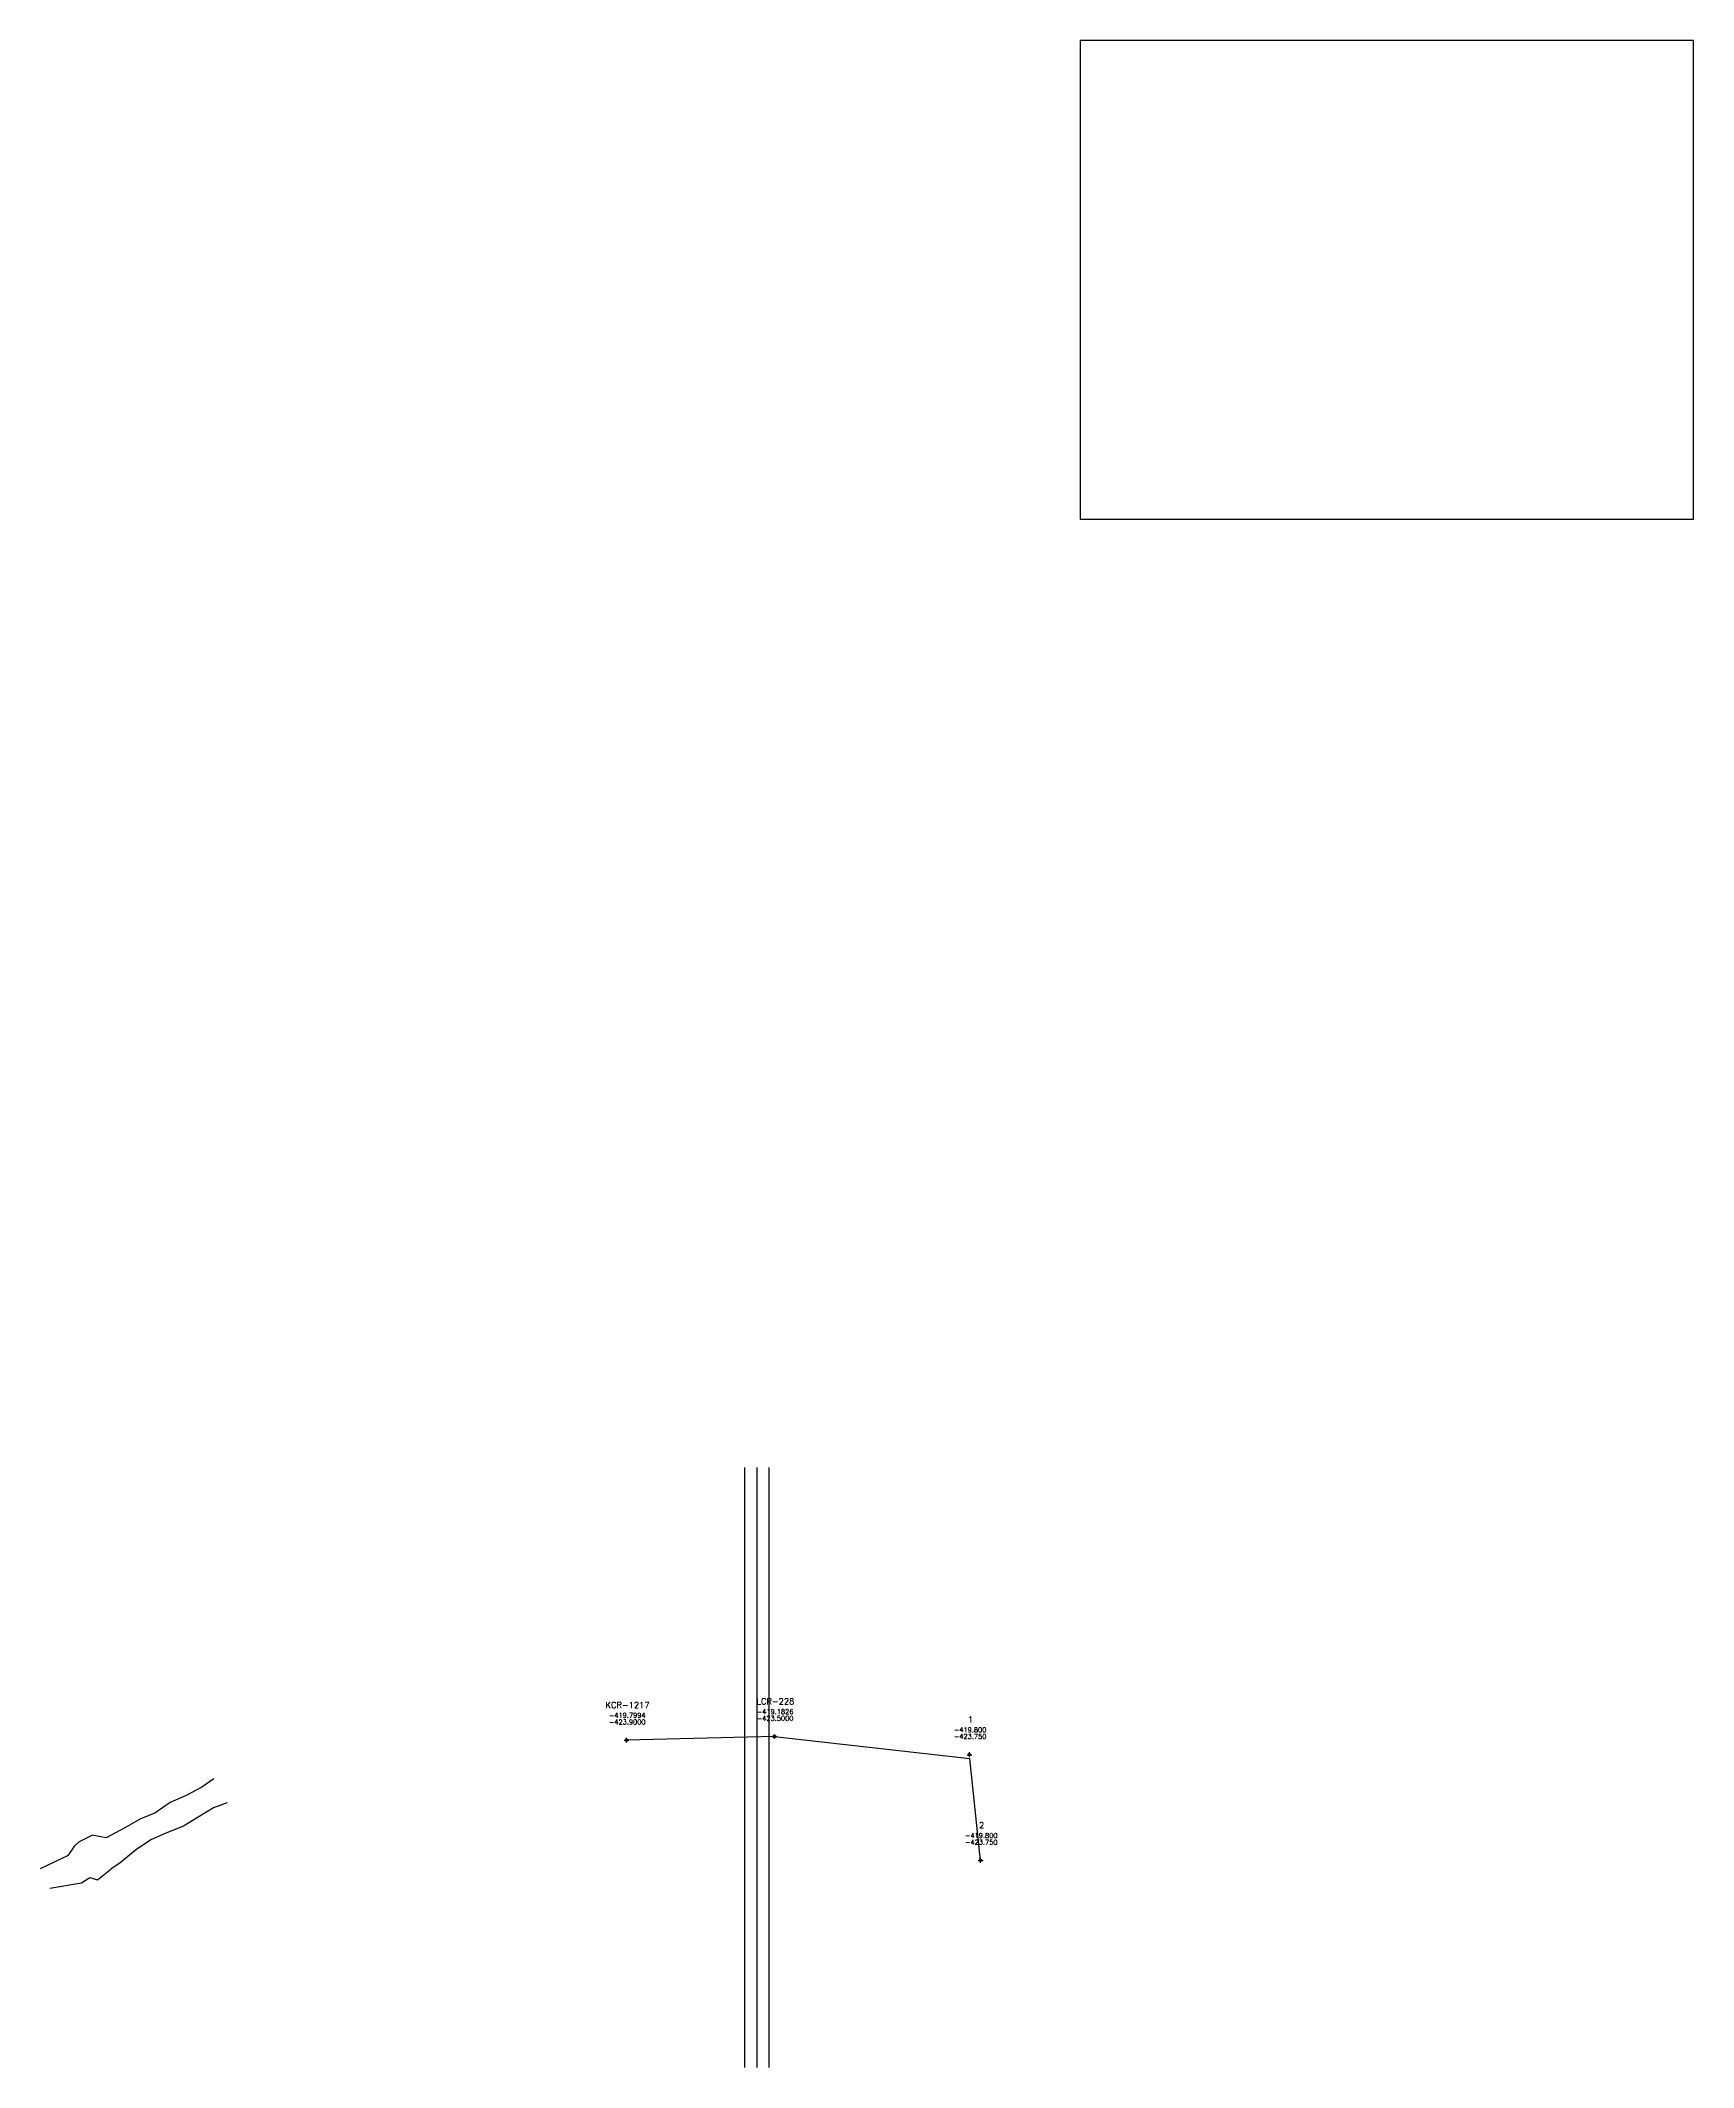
# Model space of a CAD drawing. Extents: x 3 to 13121, y 0 to 10397.
# Drawn here: x 11158.4 to 11499.1, y 9669.2 to 10087 of the extents above; entities that cross this region are included whole.
import ezdxf
from ezdxf.enums import TextEntityAlignment as Align

# ---------------------------------------------------------------- set-up
doc = ezdxf.new("R2010")
doc.units = 0
doc.header["$MEASUREMENT"] = 0
doc.header["$PDMODE"] = 34
doc.header["$PDSIZE"] = 0.5
doc.layers.add('BY-PASS-5-', color=3, linetype='Continuous')
doc.styles.add('ROMAND', font='romand', dxfattribs={"width": 0.7})
doc.styles.add('ROMANS', font='romans.shx', dxfattribs={"width": 1.65})

# ---------------------------------------------------------------- blocks, each defined once
blk = doc.blocks.new('F2')
blk.add_point((0, 0))
at = {"style": 'ROMAND'}
for tag, height, p in [('NOMBRE', 1.25, (0.2, 6.62)), ('CIELO', 1, (0.14, 4.62)), ('PISO', 1, (0.14, 3.25))]:
    blk.add_attdef(tag, text='', height=height, dxfattribs=at).set_placement(p, align=Align.CENTER)
at = {"style": 'ROMANS', "flags": 1}
for tag, p in [('LOCALIZACION', (-0.07, -4.93)), ('MINA', (-0.07, -3.26)), ('ESTRUCTURA', (-0.07, -6.62)), ('NIVEL', (-0.07, -8.29)), ('ATRAS', (-0.07, -13.48)), ('FECHA', (-0.07, -11.79)), ('OBRA', (-0.07, -10.12)), ('TOPOGRAFO', (2.67, -15.3))]:
    blk.add_attdef(tag, text='', height=1.25, dxfattribs=at).set_placement(p, align=Align.CENTER)

msp = doc.modelspace()

# ---------------------------------------------------------------- linework, layer by layer
at = {"color": 0, "linetype": 'Continuous'}
msp.add_lwpolyline([(11372.634, 10087.00896), (11372.634, 9988.33087), (11499.07166, 9988.33087), (11499.07166, 10087.00896)], close=True, dxfattribs=at)
at = {"color": 3, "linetype": 'Continuous'}
for points in [[(11303.49072, 9792.83235), (11303.49072, 9669.1843)], [(11308.49072, 9792.83235), (11308.49072, 9669.1843)]]:
    msp.add_lwpolyline(points, dxfattribs=at)
at = {"color": 1, "linetype": 'Continuous', "elevation": -414.30849}
msp.add_lwpolyline([(11305.99072, 9792.83235), (11305.99072, 9669.1843)], dxfattribs=at)
at = {"color": 5, "linetype": 'Continuous'}
for points, elevation in [([(11309.6529, 9737.405), (11279.1642, 9736.6492)], -419.1826), ([(11309.6529, 9737.405), (11349.9203, 9732.90022)], -419.1826), ([(11352.14, 9711.87), (11349.9203, 9732.90022)], -419.8)]:
    msp.add_lwpolyline(points, dxfattribs=dict(at, elevation=elevation))
at = {"layer": 'BY-PASS-5-', "linetype": 'Continuous'}
for points in [[(11194.11441, 9728.66398, -415.66408), (11191.65294, 9726.96328, -414.93667), (11188.39008, 9725.27729, -414.1962), (11185.11749, 9723.81434, -414.24332), (11181.92241, 9721.59468, -416.62769), (11178.94903, 9720.41103, -416.32512), (11175.78279, 9718.54991, -417.28466), (11171.91177, 9716.52838, -418.23113), (11168.99569, 9717.08949, -418.41678)], [(11194.11441, 9728.66398, -418.56408), (11191.65294, 9726.96328, -418.33667), (11188.39008, 9725.27729, -418.3962), (11185.11749, 9723.81434, -418.84332), (11181.92241, 9721.59468, -419.42769), (11178.94903, 9720.41103, -419.92512), (11175.78279, 9718.54991, -420.68466), (11171.91177, 9716.52838, -421.63113), (11168.99569, 9717.08949, -421.91678)], [(11196.81966, 9723.76075, -415.66408), (11194.02003, 9722.67296, -414.93667), (11190.85379, 9720.81185, -414.1962), (11187.82274, 9718.91111, -414.24332), (11184.19289, 9717.47947, -416.62769), (11181.26781, 9716.20826, -416.32512), (11178.19819, 9714.17203, -417.28466), (11174.76194, 9711.36248, -418.23113), (11172.86033, 9710.08488, -418.41678)], [(11196.81966, 9723.76075, -418.56408), (11194.02003, 9722.67296, -418.33667), (11190.85379, 9720.81185, -418.3962), (11187.82274, 9718.91111, -418.84332), (11184.19289, 9717.47947, -419.42769), (11181.26781, 9716.20826, -419.92512), (11178.19819, 9714.17203, -420.68466), (11174.76194, 9711.36248, -421.63113), (11172.86033, 9710.08488, -421.91678)], [(11158.37567, 9710.21037, -420.14914), (11164.16412, 9712.94035, -419.78296), (11165.46112, 9714.87881, -418.49353), (11166.37583, 9715.75247, -418.79987), (11168.99569, 9717.08949, -418.41678)], [(11158.37567, 9710.21037, -422.44914), (11164.16412, 9712.94035, -422.48296), (11165.46112, 9714.87881, -422.29353), (11166.37583, 9715.75247, -422.19987), (11168.99569, 9717.08949, -421.91678)], [(11160.29522, 9706.14031, -420.14914), (11166.85148, 9707.24227, -419.78296), (11168.5324, 9708.36672, -418.49353), (11170.08695, 9707.88369, -418.79987), (11172.86033, 9710.08488, -418.41678)], [(11160.29522, 9706.14031, -422.44914), (11166.85148, 9707.24227, -422.48296), (11168.5324, 9708.36672, -422.29353), (11170.08695, 9707.88369, -422.19987), (11172.86033, 9710.08488, -421.91678)]]:
    msp.add_polyline3d(points, dxfattribs=at)

# ---------------------------------------------------------------- block references
at = {"color": 5, "linetype": 'Continuous'}
for p, values in [((11279.1642, 9736.6492, -419.7994), {'NOMBRE': 'KCR-1217', 'CIELO': '-419.7994', 'PISO': '-423.9000'}), ((11309.6529, 9737.405, -419.1826), {'NOMBRE': 'LCR-228', 'CIELO': '-419.1826', 'PISO': '-423.5000'}), ((11349.84, 9733.661, -419.8), {'NOMBRE': '1', 'CIELO': '-419.800', 'PISO': '-423.750'}), ((11352.14, 9711.87, -419.8), {'NOMBRE': '2', 'CIELO': '-419.800', 'PISO': '-423.750'})]:
    msp.add_blockref('F2', p, dxfattribs=at).add_auto_attribs(values)

doc.saveas('drawing.dxf')
